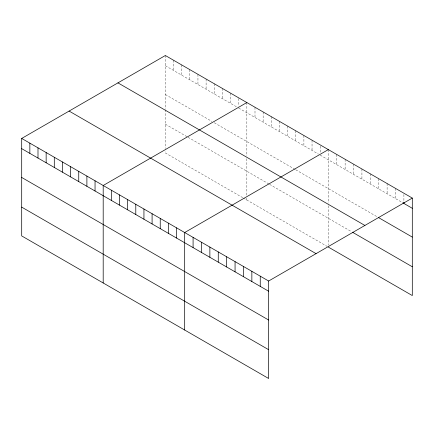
<?xml version="1.0" encoding="UTF-8"?>
<svg xmlns="http://www.w3.org/2000/svg" width="434" height="434" viewBox="0 0 434 434"><rect width="100%" height="100%" fill="white"/><g stroke="black" fill="none" stroke-linecap="round" stroke-linejoin="round"><path stroke-width="0.33" stroke-dasharray="2.17 1.63" d="M165.354 55.503L165.354 109.021M165.354 65.718L236.367 106.715M238.695 108.061L318.442 154.103M320.189 155.112L402.226 202.472M165.354 94.514L211.922 121.401M214.25 122.746L295.158 169.461M295.738 169.797L377.596 217.054M165.354 124.189L187.472 136.96M188.052 137.296L268.966 184.005M269.547 184.341L351.285 231.534M242.769 197.682L165.354 152.985L165.354 151.065M243.355 198.018L327.176 246.414M403.902 194.508L403.902 201.528M395.51 188.383L395.51 198.598M387.112 183.533L387.112 193.748M378.714 178.689L378.714 188.904M370.321 173.839L370.321 184.054M361.923 168.994L361.923 179.204M353.526 164.144L353.526 174.359M345.128 159.3L345.128 169.51M336.735 154.45L336.735 164.665M328.337 149.6L328.337 203.123M328.337 205.759L328.337 245.167M320.189 146.177L320.189 153.197M312.041 140.193L312.041 150.408M303.892 135.489L303.892 145.699M295.738 130.78L295.738 140.996M287.59 126.077L287.59 136.292M279.442 121.374L279.442 131.589M271.293 116.67L271.293 126.88M263.145 111.961L263.145 122.176M254.997 107.258L254.997 117.473M246.843 102.554L246.843 156.072M246.843 158.708L246.843 195.555M246.843 198.116L246.843 200.036M238.695 98.485L238.695 106.146M230.546 93.142L230.546 103.357M222.398 88.438L222.398 98.654M214.25 83.735L214.25 93.945M206.101 79.026L206.101 89.241M197.947 74.322L197.947 84.538M189.799 69.619L189.799 79.834M181.651 64.916L181.651 75.125M173.502 60.207L173.502 70.422M165.354 109.683L165.354 148.504"/><path stroke-width="0.65" d="M21.7 138.441L268.646 281.015L268.646 378.497L21.7 235.922L21.7 138.441L165.354 55.503L412.3 198.078L412.3 295.559L328.337 247.087M246.843 102.554L103.194 185.492L103.194 282.973M328.337 149.6L184.683 232.537L184.683 330.019M268.646 281.015L412.3 198.078M402.785 202.797L412.3 208.293M378.714 217.7L412.3 237.089M117.945 82.872L364.896 225.447M352.408 232.185L412.3 266.764M69.104 111.071L316.055 253.646M21.7 148.656L268.646 291.23M21.7 177.452L268.646 320.026M21.7 207.126L268.646 349.695M403.902 202.168L403.902 203.443M260.254 276.165L260.254 286.38M251.856 271.321L251.856 281.536M243.458 266.471L243.458 276.686M235.065 261.626L235.065 271.836M226.667 256.776L226.667 266.991M218.269 251.932L218.269 262.141M209.872 247.082L209.872 257.297M201.479 242.232L201.479 252.447M193.081 237.387L193.081 247.602M176.535 227.834L176.535 238.049M168.387 223.13L168.387 233.346M160.238 218.427L160.238 228.637M152.09 213.718L152.09 223.933M143.942 209.014L143.942 219.23M135.788 204.311L135.788 214.526M127.639 199.602L127.639 209.817M119.491 194.899L119.491 205.114M111.343 190.195L111.343 200.41M95.046 180.783L95.046 190.998M86.892 176.079L86.892 186.294M78.744 171.376L78.744 181.591M70.596 166.672L70.596 176.882M62.447 161.963L62.447 172.179M54.299 157.26L54.299 167.475M46.15 152.556L46.15 162.772M37.997 147.853L37.997 158.063M29.848 143.144L29.848 153.359"/></g></svg>
